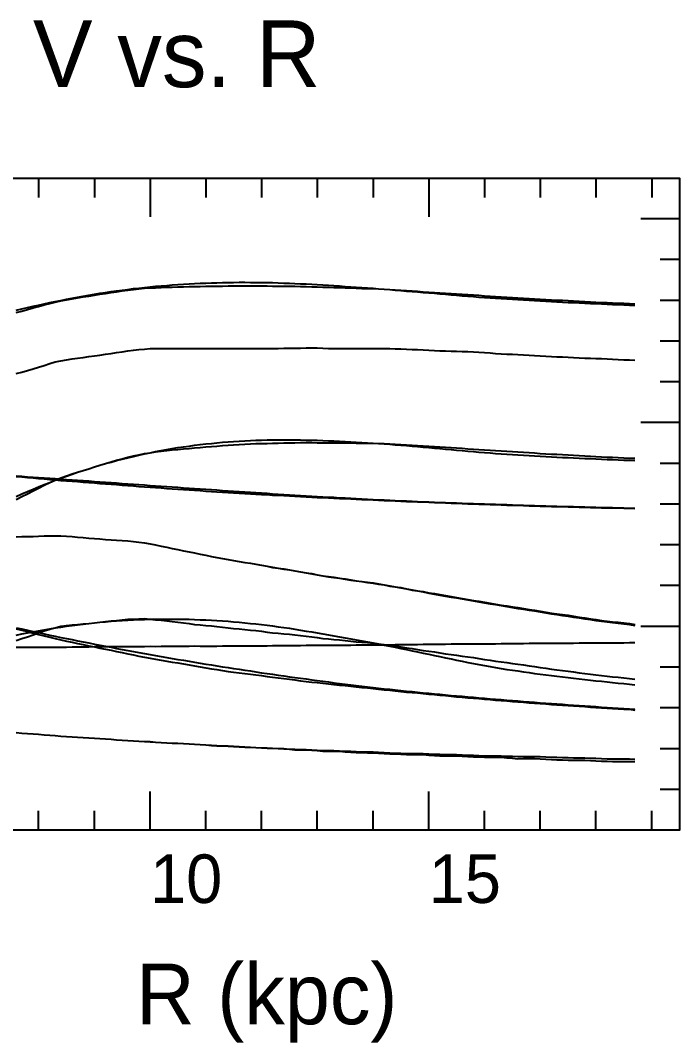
# Model space of a CAD drawing. Extents: x -35 to 179, y -35 to 134.
# Drawn here: x 70.5 to 179.2, y -35 to 133.5 of the extents above; entities that cross this region are included whole.
import ezdxf

# ---------------------------------------------------------------- set-up
doc = ezdxf.new("R2010")
doc.units = 0

msp = doc.modelspace()

# ---------------------------------------------------------------- linework, layer by layer
at = {"color": 0}
for p, q in [((73.52, 107.54), (73.52, 104.34)), ((82.71, 107.54), (82.71, 104.34)), ((91.9, 107.54), (91.9, 101.14)), ((101.09, 107.54), (101.09, 104.34)), ((110.28, 107.54), (110.28, 104.34)), ((119.47, 107.54), (119.47, 104.34)), ((128.66, 107.54), (128.66, 104.34)), ((137.85, 107.54), (137.85, 101.14)), ((147.04, 107.54), (147.04, 104.34)), ((156.23, 107.54), (156.23, 104.34)), ((165.42, 107.54), (165.42, 104.34)), ((174.61, 107.54), (174.61, 104.34)), ((179.2, 100.82), (172.8, 100.82)), ((179.2, 94.1), (176, 94.1)), ((179.2, 87.38), (176, 87.38)), ((179.2, 80.66), (176, 80.66)), ((179.2, 73.93), (176, 73.93)), ((179.2, 67.21), (172.8, 67.21)), ((179.2, 60.49), (176, 60.49)), ((179.2, 53.77), (176, 53.77)), ((179.2, 47.05), (176, 47.05)), ((179.2, 40.33), (176, 40.33)), ((179.2, 33.61), (172.8, 33.61)), ((179.2, 26.89), (176, 26.89)), ((179.2, 20.16), (176, 20.16)), ((179.2, 13.44), (176, 13.44)), ((91.9, 0), (91.9, 6.4)), ((137.85, 0), (137.85, 6.4)), ((179.2, 6.72), (176, 6.72)), ((73.52, 0), (73.52, 3.2)), ((82.71, 0), (82.71, 3.2)), ((101.09, 0), (101.09, 3.2)), ((110.28, 0), (110.28, 3.2)), ((119.47, 0), (119.47, 3.2)), ((128.66, 0), (128.66, 3.2)), ((147.04, 0), (147.04, 3.2)), ((156.23, 0), (156.23, 3.2)), ((165.42, 0), (165.42, 3.2)), ((174.61, 0), (174.61, 3.2))]:
    msp.add_line(p, q, dxfattribs=at)
msp.add_lwpolyline([(0, 0), (0, 107.54), (179.2, 107.54), (179.2, 0)], close=True, dxfattribs=at)
at = {"color": 3}
for points in [[(69.84, 85.76), (70.76, 85.98), (71.68, 86.2), (72.6, 86.41), (73.52, 86.61), (74.44, 86.82), (75.36, 87.01), (76.27, 87.2), (77.19, 87.38), (78.11, 87.57), (79.03, 87.74), (79.95, 87.91), (80.87, 88.08), (81.79, 88.25), (82.71, 88.4), (83.63, 88.55), (84.55, 88.69), (85.46, 88.82), (86.38, 88.95), (87.3, 89.07), (88.22, 89.19), (89.14, 89.31), (90.06, 89.41), (90.98, 89.51), (91.9, 89.61), (92.82, 89.7), (93.74, 89.78), (94.65, 89.85), (95.57, 89.92), (96.49, 89.99), (97.41, 90.05), (98.33, 90.11), (99.25, 90.16), (100.17, 90.2), (101.09, 90.24), (102.01, 90.27), (102.93, 90.29), (103.84, 90.32), (104.76, 90.34), (105.68, 90.35), (106.6, 90.36), (107.52, 90.36), (108.44, 90.35), (109.36, 90.34), (110.28, 90.33), (111.2, 90.32), (112.11, 90.3), (113.03, 90.27), (113.95, 90.24), (114.87, 90.2), (115.79, 90.16), (116.71, 90.12), (117.63, 90.08), (118.55, 90.03), (119.47, 89.97), (120.39, 89.92), (121.3, 89.86), (122.22, 89.81), (123.14, 89.76), (124.06, 89.69), (124.98, 89.63), (125.9, 89.56), (126.82, 89.5), (127.74, 89.43), (128.66, 89.37), (129.58, 89.3), (130.49, 89.22), (131.41, 89.15), (132.33, 89.07), (133.25, 89), (134.17, 88.92), (135.09, 88.85), (136.01, 88.78), (136.93, 88.7), (137.85, 88.62), (138.77, 88.54), (139.68, 88.46), (140.6, 88.38), (141.52, 88.31), (142.44, 88.23), (143.36, 88.15), (144.28, 88.08), (145.2, 88), (146.12, 87.93), (147.04, 87.86), (147.95, 87.79), (148.87, 87.73), (149.79, 87.67), (150.71, 87.61), (151.63, 87.55), (152.55, 87.5), (153.47, 87.44), (154.39, 87.4), (155.31, 87.35), (156.23, 87.3), (157.14, 87.24), (158.06, 87.19), (158.98, 87.15), (159.9, 87.1), (160.82, 87.05), (161.74, 87.01), (162.66, 86.97), (163.58, 86.93), (164.5, 86.88), (165.42, 86.84), (166.33, 86.8), (167.25, 86.75), (168.17, 86.71), (169.09, 86.68), (170.01, 86.64), (170.93, 86.61), (171.85, 86.57)], [(69.84, 75.31), (70.76, 75.56), (71.68, 75.83), (72.6, 76.1), (73.52, 76.37), (74.44, 76.66), (75.36, 76.95), (76.27, 77.24), (77.19, 77.39), (78.11, 77.55), (79.03, 77.71), (79.95, 77.84), (80.87, 77.98), (81.79, 78.13), (82.71, 78.24), (83.63, 78.36), (84.55, 78.48), (85.46, 78.63), (86.38, 78.77), (87.3, 78.91), (88.22, 79.03), (89.14, 79.16), (90.06, 79.26), (90.98, 79.34), (91.9, 79.42), (92.82, 79.45), (93.74, 79.46), (94.65, 79.46), (95.57, 79.46), (96.49, 79.46), (97.41, 79.46), (98.33, 79.46), (99.25, 79.46), (100.17, 79.46), (101.09, 79.46), (102.01, 79.46), (102.93, 79.46), (103.84, 79.46), (104.76, 79.46), (105.68, 79.46), (106.6, 79.46), (107.52, 79.46), (108.44, 79.46), (109.36, 79.46), (110.28, 79.46), (111.2, 79.46), (112.11, 79.46), (113.03, 79.46), (113.95, 79.47), (114.87, 79.48), (115.79, 79.5), (116.71, 79.52), (117.63, 79.54), (118.55, 79.56), (119.47, 79.53), (120.39, 79.49), (121.3, 79.46), (122.22, 79.46), (123.14, 79.46), (124.06, 79.46), (124.98, 79.46), (125.9, 79.46), (126.82, 79.46), (127.74, 79.46), (128.66, 79.46), (129.58, 79.46), (130.49, 79.45), (131.41, 79.45), (132.33, 79.41), (133.25, 79.36), (134.17, 79.31), (135.09, 79.28), (136.01, 79.25), (136.93, 79.23), (137.85, 79.18), (138.77, 79.13), (139.68, 79.08), (140.6, 79.05), (141.52, 79.01), (142.44, 78.98), (143.36, 78.96), (144.28, 78.94), (145.2, 78.91), (146.12, 78.84), (147.04, 78.78), (147.95, 78.72), (148.87, 78.64), (149.79, 78.57), (150.71, 78.52), (151.63, 78.48), (152.55, 78.44), (153.47, 78.39), (154.39, 78.33), (155.31, 78.28), (156.23, 78.22), (157.14, 78.16), (158.06, 78.11), (158.98, 78.08), (159.9, 78.05), (160.82, 78.02), (161.74, 77.96), (162.66, 77.89), (163.58, 77.83), (164.5, 77.82), (165.42, 77.8), (166.33, 77.78), (167.25, 77.72), (168.17, 77.67), (169.09, 77.62), (170.01, 77.59), (170.93, 77.56), (171.85, 77.54)], [(69.84, 55.04), (70.76, 55.46), (71.68, 55.85), (72.6, 56.24), (73.52, 56.62), (74.44, 57), (75.36, 57.35), (76.27, 57.7), (77.19, 58.05), (78.11, 58.38), (79.03, 58.7), (79.95, 59.02), (80.87, 59.32), (81.79, 59.62), (82.71, 59.9), (83.63, 60.18), (84.55, 60.45), (85.46, 60.71), (86.38, 60.95), (87.3, 61.19), (88.22, 61.42), (89.14, 61.65), (90.06, 61.86), (90.98, 62.06), (91.9, 62.25), (92.82, 62.44), (93.74, 62.61), (94.65, 62.78), (95.57, 62.94), (96.49, 63.09), (97.41, 63.23), (98.33, 63.36), (99.25, 63.48), (100.17, 63.6), (101.09, 63.71), (102.01, 63.8), (102.93, 63.9), (103.84, 63.98), (104.76, 64.05), (105.68, 64.12), (106.6, 64.18), (107.52, 64.24), (108.44, 64.28), (109.36, 64.32), (110.28, 64.35), (111.2, 64.37), (112.11, 64.39), (113.03, 64.4), (113.95, 64.4), (114.87, 64.4), (115.79, 64.39), (116.71, 64.38), (117.63, 64.35), (118.55, 64.33), (119.47, 64.3), (120.39, 64.26), (121.3, 64.23), (122.22, 64.19), (123.14, 64.15), (124.06, 64.11), (124.98, 64.06), (125.9, 64.01), (126.82, 63.96), (127.74, 63.9), (128.66, 63.84), (129.58, 63.77), (130.49, 63.71), (131.41, 63.64), (132.33, 63.57), (133.25, 63.5), (134.17, 63.42), (135.09, 63.34), (136.01, 63.26), (136.93, 63.18), (137.85, 63.1), (138.77, 63.02), (139.68, 62.93), (140.6, 62.85), (141.52, 62.76), (142.44, 62.68), (143.36, 62.6), (144.28, 62.51), (145.2, 62.43), (146.12, 62.36), (147.04, 62.28), (147.95, 62.21), (148.87, 62.14), (149.79, 62.08), (150.71, 62.02), (151.63, 61.96), (152.55, 61.9), (153.47, 61.84), (154.39, 61.79), (155.31, 61.74), (156.23, 61.68), (157.14, 61.63), (158.06, 61.59), (158.98, 61.54), (159.9, 61.49), (160.82, 61.45), (161.74, 61.4), (162.66, 61.36), (163.58, 61.32), (164.5, 61.28), (165.42, 61.24), (166.33, 61.2), (167.25, 61.16), (168.17, 61.12), (169.09, 61.08), (170.01, 61.04), (170.93, 61.01), (171.85, 60.97)], [(69.84, 58.44), (70.76, 58.37), (71.68, 58.3), (72.6, 58.24), (73.52, 58.17), (74.44, 58.11), (75.36, 58.04), (76.27, 57.98), (77.19, 57.91), (78.11, 57.85), (79.03, 57.79), (79.95, 57.72), (80.87, 57.66), (81.79, 57.59), (82.71, 57.53), (83.63, 57.46), (84.55, 57.4), (85.46, 57.33), (86.38, 57.27), (87.3, 57.2), (88.22, 57.13), (89.14, 57.07), (90.06, 57), (90.98, 56.94), (91.9, 56.87), (92.82, 56.81), (93.74, 56.74), (94.65, 56.68), (95.57, 56.61), (96.49, 56.55), (97.41, 56.49), (98.33, 56.42), (99.25, 56.36), (100.17, 56.29), (101.09, 56.23), (102.01, 56.17), (102.93, 56.11), (103.84, 56.04), (104.76, 55.98), (105.68, 55.92), (106.6, 55.86), (107.52, 55.8), (108.44, 55.74), (109.36, 55.68), (110.28, 55.62), (111.2, 55.56), (112.11, 55.5), (113.03, 55.44), (113.95, 55.39), (114.87, 55.33), (115.79, 55.27), (116.71, 55.22), (117.63, 55.16), (118.55, 55.11), (119.47, 55.05), (120.39, 55), (121.3, 54.95), (122.22, 54.9), (123.14, 54.84), (124.06, 54.79), (124.98, 54.74), (125.9, 54.69), (126.82, 54.65), (127.74, 54.6), (128.66, 54.55), (129.58, 54.51), (130.49, 54.46), (131.41, 54.42), (132.33, 54.38), (133.25, 54.34), (134.17, 54.3), (135.09, 54.26), (136.01, 54.22), (136.93, 54.18), (137.85, 54.15), (138.77, 54.11), (139.68, 54.07), (140.6, 54.04), (141.52, 54), (142.44, 53.97), (143.36, 53.94), (144.28, 53.9), (145.2, 53.87), (146.12, 53.84), (147.04, 53.81), (147.95, 53.78), (148.87, 53.75), (149.79, 53.72), (150.71, 53.69), (151.63, 53.66), (152.55, 53.63), (153.47, 53.6), (154.39, 53.57), (155.31, 53.54), (156.23, 53.52), (157.14, 53.49), (158.06, 53.46), (158.98, 53.44), (159.9, 53.41), (160.82, 53.39), (161.74, 53.36), (162.66, 53.34), (163.58, 53.31), (164.5, 53.29), (165.42, 53.26), (166.33, 53.24), (167.25, 53.22), (168.17, 53.2), (169.09, 53.17), (170.01, 53.15), (170.93, 53.13), (171.85, 53.11)]]:
    msp.add_lwpolyline(points, dxfattribs=at)
at = {"color": 4}
for points in [[(69.84, 85.37), (70.76, 85.62), (71.68, 85.87), (72.6, 86.12), (73.52, 86.38), (74.44, 86.64), (75.36, 86.86), (76.27, 87.07), (77.19, 87.29), (78.11, 87.47), (79.03, 87.63), (79.95, 87.78), (80.87, 87.94), (81.79, 88.09), (82.71, 88.23), (83.63, 88.38), (84.55, 88.53), (85.46, 88.68), (86.38, 88.81), (87.3, 88.93), (88.22, 89.06), (89.14, 89.17), (90.06, 89.27), (90.98, 89.38), (91.9, 89.42), (92.82, 89.47), (93.74, 89.52), (94.65, 89.55), (95.57, 89.58), (96.49, 89.61), (97.41, 89.63), (98.33, 89.65), (99.25, 89.67), (100.17, 89.69), (101.09, 89.71), (102.01, 89.72), (102.93, 89.73), (103.84, 89.74), (104.76, 89.75), (105.68, 89.76), (106.6, 89.77), (107.52, 89.78), (108.44, 89.79), (109.36, 89.79), (110.28, 89.78), (111.2, 89.76), (112.11, 89.74), (113.03, 89.74), (113.95, 89.74), (114.87, 89.73), (115.79, 89.7), (116.71, 89.68), (117.63, 89.66), (118.55, 89.63), (119.47, 89.6), (120.39, 89.56), (121.3, 89.54), (122.22, 89.52), (123.14, 89.49), (124.06, 89.46), (124.98, 89.42), (125.9, 89.39), (126.82, 89.36), (127.74, 89.34), (128.66, 89.31), (129.58, 89.26), (130.49, 89.21), (131.41, 89.16), (132.33, 89.1), (133.25, 89.05), (134.17, 88.99), (135.09, 88.93), (136.01, 88.87), (136.93, 88.81), (137.85, 88.75), (138.77, 88.69), (139.68, 88.63), (140.6, 88.57), (141.52, 88.51), (142.44, 88.45), (143.36, 88.39), (144.28, 88.33), (145.2, 88.27), (146.12, 88.21), (147.04, 88.15), (147.95, 88.09), (148.87, 88.03), (149.79, 87.97), (150.71, 87.92), (151.63, 87.87), (152.55, 87.82), (153.47, 87.76), (154.39, 87.71), (155.31, 87.65), (156.23, 87.59), (157.14, 87.54), (158.06, 87.48), (158.98, 87.43), (159.9, 87.39), (160.82, 87.34), (161.74, 87.29), (162.66, 87.24), (163.58, 87.19), (164.5, 87.14), (165.42, 87.09), (166.33, 87.04), (167.25, 87), (168.17, 86.96), (169.09, 86.93), (170.01, 86.89), (170.93, 86.85), (171.85, 86.79)], [(69.84, 54.54), (70.76, 55.02), (71.68, 55.48), (72.6, 55.95), (73.52, 56.43), (74.44, 56.91), (75.36, 57.32), (76.27, 57.73), (77.19, 58.13), (78.11, 58.46), (79.03, 58.76), (79.95, 59.05), (80.87, 59.34), (81.79, 59.62), (82.71, 59.9), (83.63, 60.18), (84.55, 60.46), (85.46, 60.74), (86.38, 61), (87.3, 61.25), (88.22, 61.5), (89.14, 61.72), (90.06, 61.93), (90.98, 62.14), (91.9, 62.26), (92.82, 62.39), (93.74, 62.51), (94.65, 62.61), (95.57, 62.71), (96.49, 62.8), (97.41, 62.89), (98.33, 62.97), (99.25, 63.05), (100.17, 63.14), (101.09, 63.22), (102.01, 63.29), (102.93, 63.36), (103.84, 63.43), (104.76, 63.49), (105.68, 63.54), (106.6, 63.6), (107.52, 63.65), (108.44, 63.7), (109.36, 63.75), (110.28, 63.77), (111.2, 63.79), (112.11, 63.81), (113.03, 63.85), (113.95, 63.88), (114.87, 63.9), (115.79, 63.91), (116.71, 63.92), (117.63, 63.92), (118.55, 63.92), (119.47, 63.91), (120.39, 63.89), (121.3, 63.9), (122.22, 63.9), (123.14, 63.89), (124.06, 63.88), (124.98, 63.86), (125.9, 63.85), (126.82, 63.84), (127.74, 63.83), (128.66, 63.82), (129.58, 63.78), (130.49, 63.75), (131.41, 63.71), (132.33, 63.67), (133.25, 63.62), (134.17, 63.56), (135.09, 63.5), (136.01, 63.44), (136.93, 63.39), (137.85, 63.33), (138.77, 63.28), (139.68, 63.22), (140.6, 63.15), (141.52, 63.09), (142.44, 63.04), (143.36, 62.98), (144.28, 62.92), (145.2, 62.86), (146.12, 62.8), (147.04, 62.74), (147.95, 62.68), (148.87, 62.61), (149.79, 62.55), (150.71, 62.5), (151.63, 62.45), (152.55, 62.39), (153.47, 62.33), (154.39, 62.27), (155.31, 62.22), (156.23, 62.15), (157.14, 62.09), (158.06, 62.03), (158.98, 61.99), (159.9, 61.94), (160.82, 61.9), (161.74, 61.84), (162.66, 61.78), (163.58, 61.73), (164.5, 61.68), (165.42, 61.63), (166.33, 61.58), (167.25, 61.54), (168.17, 61.5), (169.09, 61.47), (170.01, 61.42), (170.93, 61.38), (171.85, 61.33)], [(69.84, 58.33), (70.76, 58.25), (71.68, 58.17), (72.6, 58.09), (73.52, 58.01), (74.44, 57.92), (75.36, 57.84), (76.27, 57.76), (77.19, 57.69), (78.11, 57.62), (79.03, 57.56), (79.95, 57.49), (80.87, 57.42), (81.79, 57.35), (82.71, 57.28), (83.63, 57.2), (84.55, 57.14), (85.46, 57.07), (86.38, 57), (87.3, 56.92), (88.22, 56.85), (89.14, 56.77), (90.06, 56.71), (90.98, 56.64), (91.9, 56.57), (92.82, 56.51), (93.74, 56.45), (94.65, 56.38), (95.57, 56.32), (96.49, 56.26), (97.41, 56.19), (98.33, 56.13), (99.25, 56.07), (100.17, 56), (101.09, 55.93), (102.01, 55.86), (102.93, 55.8), (103.84, 55.74), (104.76, 55.68), (105.68, 55.63), (106.6, 55.58), (107.52, 55.53), (108.44, 55.49), (109.36, 55.44), (110.28, 55.39), (111.2, 55.34), (112.11, 55.28), (113.03, 55.23), (113.95, 55.18), (114.87, 55.14), (115.79, 55.09), (116.71, 55.04), (117.63, 54.98), (118.55, 54.94), (119.47, 54.89), (120.39, 54.85), (121.3, 54.81), (122.22, 54.77), (123.14, 54.72), (124.06, 54.68), (124.98, 54.64), (125.9, 54.59), (126.82, 54.56), (127.74, 54.52), (128.66, 54.48), (129.58, 54.43), (130.49, 54.39), (131.41, 54.35), (132.33, 54.31), (133.25, 54.27), (134.17, 54.23), (135.09, 54.2), (136.01, 54.16), (136.93, 54.13), (137.85, 54.09), (138.77, 54.05), (139.68, 54.02), (140.6, 53.98), (141.52, 53.95), (142.44, 53.91), (143.36, 53.88), (144.28, 53.84), (145.2, 53.81), (146.12, 53.78), (147.04, 53.75), (147.95, 53.72), (148.87, 53.69), (149.79, 53.66), (150.71, 53.63), (151.63, 53.6), (152.55, 53.58), (153.47, 53.55), (154.39, 53.52), (155.31, 53.49), (156.23, 53.46), (157.14, 53.43), (158.06, 53.41), (158.98, 53.39), (159.9, 53.36), (160.82, 53.34), (161.74, 53.31), (162.66, 53.29), (163.58, 53.26), (164.5, 53.24), (165.42, 53.21), (166.33, 53.19), (167.25, 53.17), (168.17, 53.15), (169.09, 53.14), (170.01, 53.12), (170.93, 53.1), (171.85, 53.05)], [(69.84, 30.17), (70.76, 30.18), (71.68, 30.19), (72.6, 30.19), (73.52, 30.2), (74.44, 30.2), (75.36, 30.21), (76.27, 30.21), (77.19, 30.21), (78.11, 30.21), (79.03, 30.22), (79.95, 30.23), (80.87, 30.25), (81.79, 30.26), (82.71, 30.27), (83.63, 30.28), (84.55, 30.28), (85.46, 30.28), (86.38, 30.28), (87.3, 30.29), (88.22, 30.29), (89.14, 30.3), (90.06, 30.31), (90.98, 30.31), (91.9, 30.33), (92.82, 30.32), (93.74, 30.33), (94.65, 30.33), (95.57, 30.33), (96.49, 30.34), (97.41, 30.36), (98.33, 30.36), (99.25, 30.38), (100.17, 30.37), (101.09, 30.37), (102.01, 30.37), (102.93, 30.37), (103.84, 30.38), (104.76, 30.4), (105.68, 30.4), (106.6, 30.41), (107.52, 30.41), (108.44, 30.41), (109.36, 30.42), (110.28, 30.42), (111.2, 30.43), (112.11, 30.44), (113.03, 30.45), (113.95, 30.45), (114.87, 30.45), (115.79, 30.45), (116.71, 30.47), (117.63, 30.49), (118.55, 30.49), (119.47, 30.49), (120.39, 30.5), (121.3, 30.51), (122.22, 30.52), (123.14, 30.54), (124.06, 30.54), (124.98, 30.54), (125.9, 30.55), (126.82, 30.56), (127.74, 30.57), (128.66, 30.59), (129.58, 30.59), (130.49, 30.59), (131.41, 30.59), (132.33, 30.6), (133.25, 30.6), (134.17, 30.61), (135.09, 30.63), (136.01, 30.65), (136.93, 30.66), (137.85, 30.67), (138.77, 30.67), (139.68, 30.68), (140.6, 30.69), (141.52, 30.71), (142.44, 30.72), (143.36, 30.72), (144.28, 30.72), (145.2, 30.72), (146.12, 30.73), (147.04, 30.74), (147.95, 30.75), (148.87, 30.76), (149.79, 30.78), (150.71, 30.78), (151.63, 30.79), (152.55, 30.79), (153.47, 30.81), (154.39, 30.83), (155.31, 30.85), (156.23, 30.85), (157.14, 30.85), (158.06, 30.85), (158.98, 30.85), (159.9, 30.85), (160.82, 30.86), (161.74, 30.87), (162.66, 30.88), (163.58, 30.89), (164.5, 30.89), (165.42, 30.89), (166.33, 30.89), (167.25, 30.89), (168.17, 30.89), (169.09, 30.9), (170.01, 30.91), (170.93, 30.93), (171.85, 30.94)]]:
    msp.add_lwpolyline(points, dxfattribs=at)
at = {"color": 1}
msp.add_lwpolyline([(69.84, 48.39), (70.76, 48.41), (71.68, 48.42), (72.6, 48.46), (73.52, 48.51), (74.44, 48.56), (75.36, 48.55), (76.27, 48.56), (77.19, 48.56), (78.11, 48.5), (79.03, 48.41), (79.95, 48.34), (80.87, 48.26), (81.79, 48.18), (82.71, 48.1), (83.63, 48.03), (84.55, 47.97), (85.46, 47.91), (86.38, 47.84), (87.3, 47.77), (88.22, 47.7), (89.14, 47.59), (90.06, 47.51), (90.98, 47.42), (91.9, 47.23), (92.82, 47.05), (93.74, 46.87), (94.65, 46.67), (95.57, 46.48), (96.49, 46.29), (97.41, 46.1), (98.33, 45.91), (99.25, 45.72), (100.17, 45.54), (101.09, 45.35), (102.01, 45.15), (102.93, 44.98), (103.84, 44.81), (104.76, 44.64), (105.68, 44.48), (106.6, 44.32), (107.52, 44.16), (108.44, 44.02), (109.36, 43.88), (110.28, 43.71), (111.2, 43.53), (112.11, 43.35), (113.03, 43.22), (113.95, 43.07), (114.87, 42.92), (115.79, 42.76), (116.71, 42.61), (117.63, 42.45), (118.55, 42.29), (119.47, 42.11), (120.39, 41.94), (121.3, 41.81), (122.22, 41.68), (123.14, 41.55), (124.06, 41.4), (124.98, 41.25), (125.9, 41.1), (126.82, 40.99), (127.74, 40.87), (128.66, 40.75), (129.58, 40.59), (130.49, 40.44), (131.41, 40.27), (132.33, 40.11), (133.25, 39.95), (134.17, 39.78), (135.09, 39.61), (136.01, 39.45), (136.93, 39.29), (137.85, 39.11), (138.77, 38.94), (139.68, 38.77), (140.6, 38.61), (141.52, 38.46), (142.44, 38.3), (143.36, 38.14), (144.28, 37.98), (145.2, 37.82), (146.12, 37.67), (147.04, 37.51), (147.95, 37.36), (148.87, 37.2), (149.79, 37.05), (150.71, 36.9), (151.63, 36.74), (152.55, 36.59), (153.47, 36.45), (154.39, 36.3), (155.31, 36.16), (156.23, 36), (157.14, 35.84), (158.06, 35.68), (158.98, 35.56), (159.9, 35.43), (160.82, 35.3), (161.74, 35.16), (162.66, 35.02), (163.58, 34.88), (164.5, 34.74), (165.42, 34.6), (166.33, 34.47), (167.25, 34.36), (168.17, 34.25), (169.09, 34.15), (170.01, 34.04), (170.93, 33.94), (171.85, 33.77)], dxfattribs=at)
at = {"color": 2}
for points in [[(69.84, 48.39), (70.76, 48.41), (71.68, 48.42), (72.6, 48.46), (73.52, 48.51), (74.44, 48.56), (75.36, 48.55), (76.27, 48.56), (77.19, 48.56), (78.11, 48.5), (79.03, 48.41), (79.95, 48.34), (80.87, 48.26), (81.79, 48.18), (82.71, 48.1), (83.63, 48.03), (84.55, 47.97), (85.46, 47.91), (86.38, 47.84), (87.3, 47.77), (88.22, 47.7), (89.14, 47.59), (90.06, 47.51), (90.98, 47.42), (91.9, 47.23), (92.82, 47.05), (93.74, 46.87), (94.65, 46.67), (95.57, 46.48), (96.49, 46.29), (97.41, 46.1), (98.33, 45.91), (99.25, 45.72), (100.17, 45.54), (101.09, 45.35), (102.01, 45.16), (102.93, 44.99), (103.84, 44.82), (104.76, 44.65), (105.68, 44.49), (106.6, 44.33), (107.52, 44.17), (108.44, 44.03), (109.36, 43.89), (110.28, 43.72), (111.2, 43.53), (112.11, 43.36), (113.03, 43.22), (113.95, 43.08), (114.87, 42.94), (115.79, 42.78), (116.71, 42.63), (117.63, 42.47), (118.55, 42.31), (119.47, 42.14), (120.39, 41.97), (121.3, 41.84), (122.22, 41.71), (123.14, 41.58), (124.06, 41.43), (124.98, 41.29), (125.9, 41.14), (126.82, 41.03), (127.74, 40.91), (128.66, 40.8), (129.58, 40.64), (130.49, 40.48), (131.41, 40.32), (132.33, 40.16), (133.25, 40), (134.17, 39.82), (135.09, 39.66), (136.01, 39.5), (136.93, 39.34), (137.85, 39.17), (138.77, 39.01), (139.68, 38.85), (140.6, 38.69), (141.52, 38.53), (142.44, 38.37), (143.36, 38.21), (144.28, 38.05), (145.2, 37.9), (146.12, 37.75), (147.04, 37.59), (147.95, 37.44), (148.87, 37.28), (149.79, 37.13), (150.71, 36.99), (151.63, 36.85), (152.55, 36.71), (153.47, 36.57), (154.39, 36.42), (155.31, 36.28), (156.23, 36.12), (157.14, 35.97), (158.06, 35.81), (158.98, 35.68), (159.9, 35.56), (160.82, 35.44), (161.74, 35.29), (162.66, 35.15), (163.58, 35.01), (164.5, 34.88), (165.42, 34.74), (166.33, 34.61), (167.25, 34.5), (168.17, 34.39), (169.09, 34.29), (170.01, 34.18), (170.93, 34.08), (171.85, 33.92)], [(69.84, 32.17), (70.76, 32.36), (71.68, 32.54), (72.6, 32.72), (73.52, 32.89), (74.44, 33.05), (75.36, 33.21), (76.27, 33.36), (77.19, 33.5), (78.11, 33.64), (79.03, 33.76), (79.95, 33.88), (80.87, 33.99), (81.79, 34.1), (82.71, 34.2), (83.63, 34.29), (84.55, 34.37), (85.46, 34.45), (86.38, 34.52), (87.3, 34.58), (88.22, 34.64), (89.14, 34.69), (90.06, 34.73), (90.98, 34.76), (91.9, 34.79), (92.82, 34.81), (93.74, 34.82), (94.65, 34.83), (95.57, 34.83), (96.49, 34.82), (97.41, 34.8), (98.33, 34.78), (99.25, 34.75), (100.17, 34.72), (101.09, 34.68), (102.01, 34.63), (102.93, 34.57), (103.84, 34.51), (104.76, 34.45), (105.68, 34.37), (106.6, 34.29), (107.52, 34.21), (108.44, 34.11), (109.36, 34.02), (110.28, 33.91), (111.2, 33.8), (112.11, 33.68), (113.03, 33.56), (113.95, 33.43), (114.87, 33.3), (115.79, 33.16), (116.71, 33.01), (117.63, 32.85), (118.55, 32.7), (119.47, 32.54), (120.39, 32.38), (121.3, 32.23), (122.22, 32.07), (123.14, 31.91), (124.06, 31.74), (124.98, 31.58), (125.9, 31.41), (126.82, 31.24), (127.74, 31.07), (128.66, 30.89), (129.58, 30.71), (130.49, 30.53), (131.41, 30.35), (132.33, 30.17), (133.25, 29.98), (134.17, 29.79), (135.09, 29.6), (136.01, 29.41), (136.93, 29.22), (137.85, 29.03), (138.77, 28.83), (139.68, 28.64), (140.6, 28.44), (141.52, 28.25), (142.44, 28.06), (143.36, 27.87), (144.28, 27.68), (145.2, 27.5), (146.12, 27.32), (147.04, 27.15), (147.95, 26.98), (148.87, 26.83), (149.79, 26.68), (150.71, 26.53), (151.63, 26.39), (152.55, 26.26), (153.47, 26.13), (154.39, 26), (155.31, 25.87), (156.23, 25.75), (157.14, 25.63), (158.06, 25.51), (158.98, 25.4), (159.9, 25.29), (160.82, 25.18), (161.74, 25.07), (162.66, 24.96), (163.58, 24.86), (164.5, 24.76), (165.42, 24.66), (166.33, 24.56), (167.25, 24.46), (168.17, 24.36), (169.09, 24.27), (170.01, 24.18), (170.93, 24.09), (171.85, 24)], [(69.84, 33.4), (70.76, 33.19), (71.68, 32.98), (72.6, 32.78), (73.52, 32.58), (74.44, 32.38), (75.36, 32.18), (76.27, 31.99), (77.19, 31.8), (78.11, 31.61), (79.03, 31.43), (79.95, 31.24), (80.87, 31.06), (81.79, 30.88), (82.71, 30.7), (83.63, 30.52), (84.55, 30.34), (85.46, 30.17), (86.38, 29.99), (87.3, 29.82), (88.22, 29.65), (89.14, 29.48), (90.06, 29.31), (90.98, 29.15), (91.9, 28.98), (92.82, 28.82), (93.74, 28.66), (94.65, 28.5), (95.57, 28.34), (96.49, 28.18), (97.41, 28.02), (98.33, 27.87), (99.25, 27.72), (100.17, 27.56), (101.09, 27.41), (102.01, 27.26), (102.93, 27.12), (103.84, 26.97), (104.76, 26.82), (105.68, 26.68), (106.6, 26.54), (107.52, 26.4), (108.44, 26.26), (109.36, 26.12), (110.28, 25.98), (111.2, 25.85), (112.11, 25.71), (113.03, 25.58), (113.95, 25.45), (114.87, 25.32), (115.79, 25.19), (116.71, 25.07), (117.63, 24.94), (118.55, 24.82), (119.47, 24.69), (120.39, 24.57), (121.3, 24.45), (122.22, 24.33), (123.14, 24.21), (124.06, 24.1), (124.98, 23.98), (125.9, 23.87), (126.82, 23.76), (127.74, 23.65), (128.66, 23.54), (129.58, 23.44), (130.49, 23.34), (131.41, 23.24), (132.33, 23.14), (133.25, 23.04), (134.17, 22.95), (135.09, 22.85), (136.01, 22.76), (136.93, 22.67), (137.85, 22.58), (138.77, 22.5), (139.68, 22.41), (140.6, 22.32), (141.52, 22.24), (142.44, 22.16), (143.36, 22.08), (144.28, 22), (145.2, 21.92), (146.12, 21.84), (147.04, 21.76), (147.95, 21.68), (148.87, 21.61), (149.79, 21.53), (150.71, 21.46), (151.63, 21.39), (152.55, 21.31), (153.47, 21.24), (154.39, 21.17), (155.31, 21.1), (156.23, 21.03), (157.14, 20.97), (158.06, 20.9), (158.98, 20.83), (159.9, 20.77), (160.82, 20.7), (161.74, 20.64), (162.66, 20.57), (163.58, 20.51), (164.5, 20.45), (165.42, 20.38), (166.33, 20.32), (167.25, 20.26), (168.17, 20.2), (169.09, 20.14), (170.01, 20.08), (170.93, 20.02), (171.85, 19.96)], [(69.84, 16.1), (70.76, 16.03), (71.68, 15.96), (72.6, 15.89), (73.52, 15.83), (74.44, 15.75), (75.36, 15.68), (76.27, 15.6), (77.19, 15.52), (78.11, 15.44), (79.03, 15.38), (79.95, 15.34), (80.87, 15.29), (81.79, 15.24), (82.71, 15.19), (83.63, 15.14), (84.55, 15.07), (85.46, 14.99), (86.38, 14.92), (87.3, 14.86), (88.22, 14.81), (89.14, 14.75), (90.06, 14.7), (90.98, 14.65), (91.9, 14.61), (92.82, 14.54), (93.74, 14.48), (94.65, 14.42), (95.57, 14.37), (96.49, 14.33), (97.41, 14.28), (98.33, 14.24), (99.25, 14.21), (100.17, 14.14), (101.09, 14.08), (102.01, 14.01), (102.93, 13.97), (103.84, 13.93), (104.76, 13.9), (105.68, 13.85), (106.6, 13.8), (107.52, 13.75), (108.44, 13.7), (109.36, 13.65), (110.28, 13.6), (111.2, 13.57), (112.11, 13.54), (113.03, 13.5), (113.95, 13.45), (114.87, 13.39), (115.79, 13.34), (116.71, 13.33), (117.63, 13.32), (118.55, 13.27), (119.47, 13.22), (120.39, 13.17), (121.3, 13.13), (122.22, 13.12), (123.14, 13.11), (124.06, 13.06), (124.98, 13.01), (125.9, 12.97), (126.82, 12.94), (127.74, 12.92), (128.66, 12.9), (129.58, 12.86), (130.49, 12.81), (131.41, 12.77), (132.33, 12.73), (133.25, 12.69), (134.17, 12.67), (135.09, 12.66), (136.01, 12.65), (136.93, 12.63), (137.85, 12.59), (138.77, 12.55), (139.68, 12.52), (140.6, 12.51), (141.52, 12.51), (142.44, 12.48), (143.36, 12.44), (144.28, 12.4), (145.2, 12.36), (146.12, 12.32), (147.04, 12.29), (147.95, 12.28), (148.87, 12.28), (149.79, 12.27), (150.71, 12.23), (151.63, 12.19), (152.55, 12.16), (153.47, 12.16), (154.39, 12.17), (155.31, 12.16), (156.23, 12.13), (157.14, 12.09), (158.06, 12.06), (158.98, 12.02), (159.9, 11.99), (160.82, 11.97), (161.74, 11.96), (162.66, 11.95), (163.58, 11.92), (164.5, 11.89), (165.42, 11.86), (166.33, 11.82), (167.25, 11.79), (168.17, 11.76), (169.09, 11.75), (170.01, 11.75), (170.93, 11.75), (171.85, 11.74)]]:
    msp.add_lwpolyline(points, dxfattribs=at)
at = {"color": 6}
for points in [[(69.84, 31.3), (70.76, 31.6), (71.68, 31.9), (72.6, 32.23), (73.52, 32.56), (74.44, 32.9), (75.36, 33.16), (76.27, 33.4), (77.19, 33.64), (78.11, 33.77), (79.03, 33.86), (79.95, 33.94), (80.87, 34.02), (81.79, 34.1), (82.71, 34.19), (83.63, 34.29), (84.55, 34.4), (85.46, 34.51), (86.38, 34.6), (87.3, 34.69), (88.22, 34.78), (89.14, 34.82), (90.06, 34.86), (90.98, 34.91), (91.9, 34.81), (92.82, 34.72), (93.74, 34.63), (94.65, 34.52), (95.57, 34.41), (96.49, 34.3), (97.41, 34.18), (98.33, 34.07), (99.25, 33.95), (100.17, 33.87), (101.09, 33.78), (102.01, 33.68), (102.93, 33.58), (103.84, 33.48), (104.76, 33.38), (105.68, 33.28), (106.6, 33.19), (107.52, 33.1), (108.44, 33.01), (109.36, 32.92), (110.28, 32.8), (111.2, 32.68), (112.11, 32.55), (113.03, 32.49), (113.95, 32.4), (114.87, 32.32), (115.79, 32.22), (116.71, 32.11), (117.63, 32.01), (118.55, 31.88), (119.47, 31.76), (120.39, 31.64), (121.3, 31.56), (122.22, 31.46), (123.14, 31.37), (124.06, 31.27), (124.98, 31.17), (125.9, 31.07), (126.82, 31.01), (127.74, 30.93), (128.66, 30.85), (129.58, 30.73), (130.49, 30.63), (131.41, 30.5), (132.33, 30.38), (133.25, 30.25), (134.17, 30.1), (135.09, 29.95), (136.01, 29.8), (136.93, 29.66), (137.85, 29.53), (138.77, 29.4), (139.68, 29.26), (140.6, 29.11), (141.52, 28.97), (142.44, 28.85), (143.36, 28.72), (144.28, 28.59), (145.2, 28.46), (146.12, 28.32), (147.04, 28.18), (147.95, 28.04), (148.87, 27.9), (149.79, 27.76), (150.71, 27.64), (151.63, 27.52), (152.55, 27.41), (153.47, 27.27), (154.39, 27.13), (155.31, 27), (156.23, 26.86), (157.14, 26.72), (158.06, 26.58), (158.98, 26.47), (159.9, 26.36), (160.82, 26.25), (161.74, 26.11), (162.66, 25.98), (163.58, 25.86), (164.5, 25.74), (165.42, 25.62), (166.33, 25.5), (167.25, 25.41), (168.17, 25.32), (169.09, 25.22), (170.01, 25.12), (170.93, 25.01), (171.85, 24.89)], [(69.84, 16.1), (70.76, 16.03), (71.68, 15.96), (72.6, 15.89), (73.52, 15.82), (74.44, 15.75), (75.36, 15.68), (76.27, 15.6), (77.19, 15.52), (78.11, 15.44), (79.03, 15.39), (79.95, 15.34), (80.87, 15.29), (81.79, 15.24), (82.71, 15.19), (83.63, 15.14), (84.55, 15.07), (85.46, 14.99), (86.38, 14.92), (87.3, 14.87), (88.22, 14.81), (89.14, 14.75), (90.06, 14.7), (90.98, 14.65), (91.9, 14.6), (92.82, 14.54), (93.74, 14.48), (94.65, 14.42), (95.57, 14.37), (96.49, 14.33), (97.41, 14.28), (98.33, 14.24), (99.25, 14.21), (100.17, 14.14), (101.09, 14.06), (102.01, 13.98), (102.93, 13.94), (103.84, 13.9), (104.76, 13.87), (105.68, 13.82), (106.6, 13.77), (107.52, 13.72), (108.44, 13.67), (109.36, 13.62), (110.28, 13.57), (111.2, 13.54), (112.11, 13.51), (113.03, 13.47), (113.95, 13.4), (114.87, 13.34), (115.79, 13.27), (116.71, 13.27), (117.63, 13.25), (118.55, 13.2), (119.47, 13.13), (120.39, 13.06), (121.3, 13.03), (122.22, 13.02), (123.14, 13.01), (124.06, 12.95), (124.98, 12.89), (125.9, 12.82), (126.82, 12.8), (127.74, 12.78), (128.66, 12.76), (129.58, 12.71), (130.49, 12.66), (131.41, 12.61), (132.33, 12.58), (133.25, 12.55), (134.17, 12.51), (135.09, 12.51), (136.01, 12.5), (136.93, 12.49), (137.85, 12.39), (138.77, 12.32), (139.68, 12.28), (140.6, 12.28), (141.52, 12.28), (142.44, 12.25), (143.36, 12.2), (144.28, 12.15), (145.2, 12.11), (146.12, 12.08), (147.04, 12.05), (147.95, 12.04), (148.87, 12.04), (149.79, 12.03), (150.71, 11.95), (151.63, 11.87), (152.55, 11.79), (153.47, 11.8), (154.39, 11.8), (155.31, 11.8), (156.23, 11.75), (157.14, 11.71), (158.06, 11.67), (158.98, 11.63), (159.9, 11.59), (160.82, 11.57), (161.74, 11.57), (162.66, 11.57), (163.58, 11.54), (164.5, 11.49), (165.42, 11.45), (166.33, 11.41), (167.25, 11.37), (168.17, 11.33), (169.09, 11.32), (170.01, 11.32), (170.93, 11.32), (171.85, 11.32)]]:
    msp.add_lwpolyline(points, dxfattribs=at)
at = {"color": 5}
msp.add_lwpolyline([(69.84, 33.21), (70.76, 32.98), (71.68, 32.75), (72.6, 32.52), (73.52, 32.29), (74.44, 32.05), (75.36, 31.81), (76.27, 31.6), (77.19, 31.4), (78.11, 31.19), (79.03, 31), (79.95, 30.81), (80.87, 30.62), (81.79, 30.42), (82.71, 30.23), (83.63, 30.03), (84.55, 29.85), (85.46, 29.67), (86.38, 29.49), (87.3, 29.29), (88.22, 29.09), (89.14, 28.9), (90.06, 28.73), (90.98, 28.55), (91.9, 28.38), (92.82, 28.22), (93.74, 28.06), (94.65, 27.9), (95.57, 27.74), (96.49, 27.59), (97.41, 27.43), (98.33, 27.27), (99.25, 27.12), (100.17, 26.96), (101.09, 26.79), (102.01, 26.63), (102.93, 26.49), (103.84, 26.34), (104.76, 26.2), (105.68, 26.07), (106.6, 25.95), (107.52, 25.82), (108.44, 25.72), (109.36, 25.61), (110.28, 25.5), (111.2, 25.36), (112.11, 25.23), (113.03, 25.11), (113.95, 25), (114.87, 24.89), (115.79, 24.78), (116.71, 24.66), (117.63, 24.54), (118.55, 24.44), (119.47, 24.34), (120.39, 24.23), (121.3, 24.13), (122.22, 24.04), (123.14, 23.94), (124.06, 23.84), (124.98, 23.74), (125.9, 23.64), (126.82, 23.55), (127.74, 23.46), (128.66, 23.37), (129.58, 23.27), (130.49, 23.17), (131.41, 23.07), (132.33, 22.98), (133.25, 22.88), (134.17, 22.79), (135.09, 22.71), (136.01, 22.63), (136.93, 22.54), (137.85, 22.45), (138.77, 22.37), (139.68, 22.28), (140.6, 22.19), (141.52, 22.1), (142.44, 22.02), (143.36, 21.93), (144.28, 21.84), (145.2, 21.77), (146.12, 21.7), (147.04, 21.63), (147.95, 21.55), (148.87, 21.47), (149.79, 21.39), (150.71, 21.32), (151.63, 21.25), (152.55, 21.18), (153.47, 21.11), (154.39, 21.03), (155.31, 20.96), (156.23, 20.89), (157.14, 20.82), (158.06, 20.76), (158.98, 20.7), (159.9, 20.64), (160.82, 20.57), (161.74, 20.51), (162.66, 20.44), (163.58, 20.38), (164.5, 20.31), (165.42, 20.25), (166.33, 20.2), (167.25, 20.15), (168.17, 20.09), (169.09, 20.04), (170.01, 19.99), (170.93, 19.94), (171.85, 19.82)], dxfattribs=at)

# ---------------------------------------------------------------- texts
at = {"color": 0}
for s, height, p in [('V vs. R', 11, (72.6, 122.54)), ('10', 8, (91.9, -12)), ('15', 8, (137.85, -12)), ('R (kpc)', 10, (89.6, -32))]:
    msp.add_text(s, height=height, dxfattribs=at).set_placement(p)

doc.saveas('drawing.dxf')
